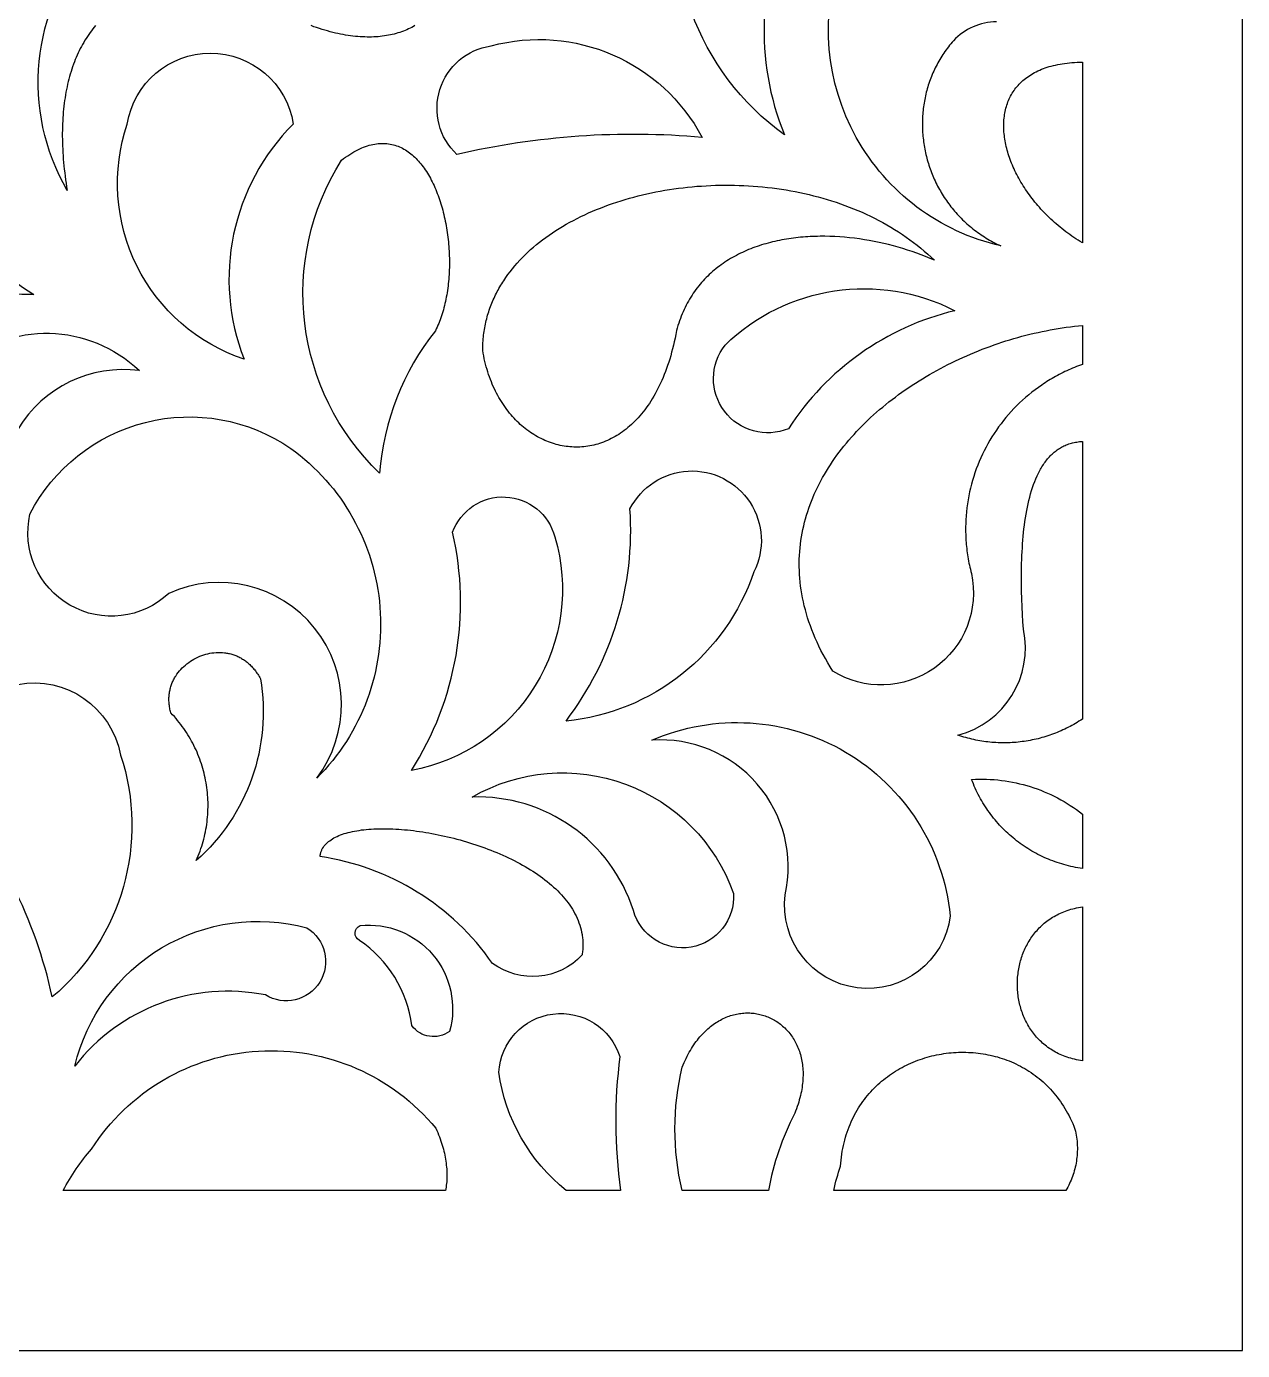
# Model space of a CAD drawing. Extents: x -400 to 400, y -1000 to 1000.
# Drawn here: x 20.2 to 400, y -1000 to -586.6 of the extents above; entities that cross this region are included whole.
import ezdxf

# ---------------------------------------------------------------- set-up
doc = ezdxf.new("R2010")
doc.units = 0
doc.layers.add('LAYER_1', color=18, linetype='CONTINUOUS')

msp = doc.modelspace()

# ---------------------------------------------------------------- linework, layer by layer
at = {"layer": 'LAYER_1'}
for points in [[(-400, -1000), (400, -1000), (400, 1000), (-400, 1000)], [(349.99, -654.14), (349.32, -653.72), (348.65, -653.3), (347.98, -652.88), (347.33, -652.44), (346.69, -652), (346.05, -651.55), (345.42, -651.1), (344.8, -650.64), (344.19, -650.17), (343.59, -649.69), (342.99, -649.21), (342.41, -648.72), (341.83, -648.23), (341.26, -647.73), (340.7, -647.23), (340.15, -646.72), (339.61, -646.21), (339.08, -645.69), (338.56, -645.17), (338.04, -644.64), (337.54, -644.11), (337.04, -643.57), (336.56, -643.03), (336.08, -642.48), (335.61, -641.94), (335.16, -641.38), (334.71, -640.83), (334.27, -640.27), (333.84, -639.71), (333.43, -639.14), (333.02, -638.58), (332.62, -638.01), (332.23, -637.44), (331.85, -636.86), (331.49, -636.29), (331.13, -635.71), (330.78, -635.13), (330.44, -634.55), (330.11, -633.97), (329.8, -633.38), (329.49, -632.8), (329.2, -632.21), (328.91, -631.63), (328.64, -631.04), (328.37, -630.45), (328.12, -629.87), (327.88, -629.28), (327.65, -628.7), (327.43, -628.11), (327.22, -627.52), (327.02, -626.94), (326.84, -626.36), (326.66, -625.77), (326.5, -625.19), (326.34, -624.61), (326.2, -624.03), (326.07, -623.46), (325.95, -622.88), (325.85, -622.31), (325.75, -621.74), (325.67, -621.17), (325.6, -620.61), (325.54, -620.04), (325.49, -619.49), (325.45, -618.93), (325.43, -618.38), (325.42, -617.83), (325.42, -617.28), (325.43, -616.74), (325.46, -616.2), (325.49, -615.67), (325.54, -615.14), (325.6, -614.61), (325.68, -614.09), (325.77, -613.58), (325.87, -613.07), (325.98, -612.56), (326.1, -612.06), (326.24, -611.57), (326.39, -611.08), (326.56, -610.6), (326.73, -610.12), (326.92, -609.65), (327.13, -609.19), (327.34, -608.73), (327.57, -608.28), (327.82, -607.84), (328.07, -607.4), (328.34, -606.97), (328.63, -606.55), (328.92, -606.13), (329.23, -605.73), (329.56, -605.33), (329.89, -604.94), (330.25, -604.56), (330.61, -604.18), (330.99, -603.82), (331.38, -603.46), (331.79, -603.11), (332.21, -602.77), (332.65, -602.45), (333.1, -602.13), (333.56, -601.82), (334.04, -601.52), (334.54, -601.23), (335.04, -600.95), (335.56, -600.68), (336.1, -600.42), (336.65, -600.17), (337.22, -599.93), (337.8, -599.71), (338.4, -599.49), (339.01, -599.29), (339.63, -599.09), (340.27, -598.91), (340.93, -598.75), (341.6, -598.59), (342.28, -598.44), (342.99, -598.31), (343.7, -598.19), (344.43, -598.09), (345.18, -597.99), (345.95, -597.91), (346.72, -597.84), (347.52, -597.79), (348.33, -597.75), (349.15, -597.72), (350, -597.71)], [(162.67, -687.7), (162.67, -687.1), (162.69, -686.49), (162.71, -685.89), (162.74, -685.3), (162.78, -684.7), (162.83, -684.11), (162.88, -683.52), (162.95, -682.94), (163.02, -682.36), (163.1, -681.78), (163.19, -681.2), (163.29, -680.63), (163.4, -680.06), (163.51, -679.5), (163.64, -678.94), (163.77, -678.38), (163.91, -677.82), (164.06, -677.27), (164.21, -676.72), (164.37, -676.17), (164.55, -675.63), (164.72, -675.09), (164.91, -674.55), (165.11, -674.01), (165.31, -673.48), (165.52, -672.96), (165.73, -672.43), (165.96, -671.91), (166.19, -671.39), (166.43, -670.88), (166.67, -670.37), (166.93, -669.86), (167.19, -669.36), (167.46, -668.86), (167.73, -668.36), (168.01, -667.87), (168.3, -667.38), (168.6, -666.89), (168.9, -666.41), (169.21, -665.93), (169.85, -664.97), (170.51, -664.04), (171.21, -663.12), (171.92, -662.21), (172.67, -661.31), (173.43, -660.43), (174.23, -659.57), (175.04, -658.71), (175.88, -657.88), (176.74, -657.05), (177.63, -656.24), (178.54, -655.45), (179.47, -654.67), (180.42, -653.91), (181.39, -653.16), (182.38, -652.42), (183.39, -651.7), (184.42, -651), (185.47, -650.31), (186.54, -649.63), (187.63, -648.97), (188.74, -648.33), (189.86, -647.7), (191, -647.09), (192.16, -646.49), (193.33, -645.91), (194.52, -645.35), (195.73, -644.8), (196.95, -644.26), (198.18, -643.75), (199.43, -643.25), (200.69, -642.76), (201.97, -642.29), (203.25, -641.84), (204.55, -641.4), (205.87, -640.99), (207.19, -640.58), (208.52, -640.2), (209.87, -639.83), (211.23, -639.48), (212.59, -639.14), (213.96, -638.82), (215.35, -638.52), (216.74, -638.24), (218.14, -637.97), (219.55, -637.72), (220.96, -637.49), (222.38, -637.28), (223.81, -637.08), (225.25, -636.9), (226.68, -636.74), (228.13, -636.6), (229.58, -636.47), (231.03, -636.37), (232.49, -636.28), (233.95, -636.21), (235.41, -636.15), (236.88, -636.12), (238.34, -636.1), (239.81, -636.11), (241.28, -636.13), (242.75, -636.17), (244.22, -636.22), (245.69, -636.3), (247.17, -636.4), (248.63, -636.51), (250.1, -636.65), (251.57, -636.8), (253.03, -636.97), (254.49, -637.17), (255.95, -637.38), (257.41, -637.61), (258.86, -637.86), (260.3, -638.13), (261.74, -638.42), (263.18, -638.73), (264.61, -639.06), (266.03, -639.41), (267.45, -639.78), (268.86, -640.17), (270.26, -640.58), (271.66, -641.01), (273.04, -641.46), (274.42, -641.93), (275.79, -642.42), (277.15, -642.93), (278.5, -643.47), (279.84, -644.02), (281.17, -644.59), (282.48, -645.19), (283.79, -645.81), (285.08, -646.44), (286.36, -647.1), (287.63, -647.78), (288.88, -648.48), (290.12, -649.21), (291.34, -649.95), (292.55, -650.72), (293.75, -651.51), (294.93, -652.31), (296.09, -653.15), (297.24, -654), (298.37, -654.87), (299.48, -655.77), (300.58, -656.69), (301.65, -657.63), (302.71, -658.6), (303.75, -659.58), (302.4, -658.99), (301.02, -658.42), (299.63, -657.87), (298.22, -657.35), (296.8, -656.84), (295.36, -656.36), (293.9, -655.91), (292.43, -655.47), (290.95, -655.06), (289.46, -654.68), (287.96, -654.32), (286.45, -653.98), (284.93, -653.67), (283.4, -653.39), (281.87, -653.13), (280.34, -652.9), (278.8, -652.7), (277.26, -652.52), (275.72, -652.38), (274.18, -652.26), (272.64, -652.17), (271.1, -652.11), (269.57, -652.08), (268.8, -652.08), (268.04, -652.08), (267.27, -652.09), (266.51, -652.11), (265.75, -652.14), (264.99, -652.17), (264.24, -652.21), (263.48, -652.26), (262.73, -652.32), (261.98, -652.39), (261.24, -652.46), (260.49, -652.55), (259.75, -652.64), (259.01, -652.74), (258.28, -652.84), (257.54, -652.96), (256.81, -653.08), (256.09, -653.21), (255.37, -653.35), (254.65, -653.5), (253.93, -653.66), (253.22, -653.83), (252.52, -654), (251.82, -654.19), (251.12, -654.38), (250.43, -654.58), (249.74, -654.79), (249.06, -655.01), (248.38, -655.24), (247.7, -655.48), (247.04, -655.72), (246.37, -655.98), (245.72, -656.24), (245.07, -656.52), (244.42, -656.8), (243.78, -657.09), (243.15, -657.39), (242.52, -657.7), (241.9, -658.02), (241.29, -658.35), (240.68, -658.69), (240.08, -659.04), (239.48, -659.4), (238.9, -659.77), (238.32, -660.15), (237.74, -660.54), (237.18, -660.94), (236.62, -661.35), (236.07, -661.76), (235.53, -662.19), (235, -662.63), (234.47, -663.08), (233.96, -663.54), (233.45, -664.01), (232.95, -664.49), (232.46, -664.98), (231.97, -665.48), (231.5, -665.99), (231.04, -666.51), (230.58, -667.04), (230.14, -667.58), (229.7, -668.13), (229.27, -668.7), (228.86, -669.27), (228.45, -669.86), (228.05, -670.45), (227.67, -671.06), (227.29, -671.68), (226.93, -672.31), (226.57, -672.95), (226.23, -673.6), (225.9, -674.26), (225.57, -674.93), (225.26, -675.62), (224.96, -676.31), (224.68, -677.02), (224.4, -677.74), (224.14, -678.47), (223.88, -679.21), (223.64, -679.97), (223.42, -680.73), (223.2, -681.51), (222.98, -682.69), (222.74, -683.85), (222.49, -684.99), (222.23, -686.11), (221.96, -687.21), (221.68, -688.29), (221.38, -689.35), (221.07, -690.39), (220.75, -691.4), (220.42, -692.4), (220.08, -693.38), (219.72, -694.33), (219.36, -695.27), (218.98, -696.18), (218.6, -697.08), (218.21, -697.95), (217.8, -698.81), (217.39, -699.64), (216.97, -700.46), (216.53, -701.25), (216.09, -702.03), (215.64, -702.78), (215.19, -703.52), (214.72, -704.24), (214.24, -704.94), (213.76, -705.61), (213.27, -706.27), (212.78, -706.91), (212.27, -707.54), (211.76, -708.14), (211.24, -708.72), (210.72, -709.29), (210.19, -709.83), (209.65, -710.36), (209.11, -710.87), (208.56, -711.36), (208.01, -711.83), (207.45, -712.28), (206.88, -712.72), (206.31, -713.14), (205.74, -713.54), (205.16, -713.92), (204.58, -714.28), (203.99, -714.63), (203.41, -714.95), (202.81, -715.26), (202.22, -715.55), (201.62, -715.83), (201.01, -716.09), (200.41, -716.33), (199.8, -716.55), (199.19, -716.75), (198.58, -716.94), (197.97, -717.11), (197.35, -717.27), (196.73, -717.4), (196.12, -717.52), (195.5, -717.62), (194.88, -717.71), (194.26, -717.78), (193.64, -717.83), (193.02, -717.87), (192.4, -717.89), (191.78, -717.89), (191.16, -717.88), (190.54, -717.85), (189.92, -717.81), (189.31, -717.75), (188.69, -717.67), (188.08, -717.58), (187.47, -717.47), (186.86, -717.35), (186.25, -717.21), (185.65, -717.05), (185.05, -716.88), (184.45, -716.7), (183.85, -716.49), (183.26, -716.28), (182.67, -716.05), (182.09, -715.8), (181.5, -715.54), (180.93, -715.26), (180.36, -714.97), (179.79, -714.66), (179.22, -714.34), (178.67, -714.01), (178.11, -713.65), (177.57, -713.29), (177.03, -712.91), (176.49, -712.52), (175.96, -712.11), (175.44, -711.69), (174.92, -711.25), (174.41, -710.8), (173.91, -710.34), (173.42, -709.86), (172.93, -709.37), (172.45, -708.86), (171.98, -708.34), (171.51, -707.81), (171.06, -707.26), (170.61, -706.7), (170.17, -706.13), (169.74, -705.54), (169.32, -704.95), (168.91, -704.33), (168.51, -703.71), (168.12, -703.07), (167.73, -702.42), (167.36, -701.75), (167, -701.08), (166.65, -700.39), (166.31, -699.69), (165.98, -698.97), (165.66, -698.24), (165.36, -697.51), (165.07, -696.75), (164.78, -695.99), (164.51, -695.22), (164.26, -694.43), (164.01, -693.63), (163.78, -692.82), (163.56, -691.99), (163.35, -691.16), (163.16, -690.31), (162.98, -689.45), (162.82, -688.58)], [(315.37, -821.66), (316.55, -821.61), (317.72, -821.58), (318.89, -821.58), (320.06, -821.6), (321.22, -821.65), (322.38, -821.73), (323.54, -821.83), (324.69, -821.96), (325.84, -822.12), (326.98, -822.3), (328.12, -822.51), (329.25, -822.74), (330.38, -823), (331.5, -823.28), (332.61, -823.59), (333.71, -823.92), (334.81, -824.28), (335.9, -824.66), (336.97, -825.07), (338.04, -825.5), (339.1, -825.95), (340.15, -826.43), (341.19, -826.93), (342.22, -827.46), (343.24, -828.01), (344.24, -828.58), (345.23, -829.18), (346.21, -829.8), (347.18, -830.44), (348.13, -831.1), (349.07, -831.79), (350, -832.5), (349.99, -849.5), (349.26, -849.39), (348.53, -849.27), (347.8, -849.13), (347.07, -848.98), (346.35, -848.83), (345.64, -848.66), (344.92, -848.47), (344.22, -848.28), (343.51, -848.07), (342.81, -847.86), (342.12, -847.63), (341.43, -847.39), (340.75, -847.14), (340.07, -846.88), (339.39, -846.6), (338.73, -846.32), (338.06, -846.02), (337.41, -845.72), (336.76, -845.4), (336.11, -845.07), (335.47, -844.74), (334.84, -844.39), (334.21, -844.03), (333.59, -843.66), (332.98, -843.28), (332.37, -842.89), (331.77, -842.5), (331.17, -842.09), (330.59, -841.67), (330.01, -841.24), (329.43, -840.81), (328.87, -840.36), (328.31, -839.9), (327.76, -839.44), (327.22, -838.96), (326.68, -838.48), (326.15, -837.99), (325.64, -837.49), (325.13, -836.98), (324.62, -836.46), (324.13, -835.93), (323.64, -835.4), (323.17, -834.85), (322.7, -834.3), (322.24, -833.74), (321.79, -833.17), (321.35, -832.6), (320.92, -832.01), (320.49, -831.42), (320.08, -830.82), (319.68, -830.21), (319.29, -829.6), (318.9, -828.97), (318.53, -828.34), (318.17, -827.71), (317.81, -827.06), (317.47, -826.41), (317.14, -825.75), (316.82, -825.09), (316.51, -824.42), (316.21, -823.74), (315.92, -823.05), (315.64, -822.36)], [(349.99, -909.53), (349.36, -909.43), (348.73, -909.32), (348.12, -909.2), (347.51, -909.07), (346.92, -908.92), (346.33, -908.76), (345.76, -908.59), (345.2, -908.4), (344.64, -908.2), (344.1, -908), (343.57, -907.78), (343.04, -907.55), (342.53, -907.31), (342.02, -907.05), (341.53, -906.79), (341.05, -906.52), (340.58, -906.24), (340.11, -905.94), (339.66, -905.64), (339.22, -905.33), (338.78, -905.01), (338.36, -904.68), (337.95, -904.34), (337.55, -903.99), (337.16, -903.63), (336.77, -903.27), (336.4, -902.9), (336.04, -902.52), (335.69, -902.13), (335.34, -901.74), (335.01, -901.33), (334.69, -900.93), (334.38, -900.51), (334.08, -900.09), (333.79, -899.66), (333.5, -899.22), (333.23, -898.78), (332.97, -898.34), (332.72, -897.89), (332.48, -897.43), (332.25, -896.97), (332.02, -896.5), (331.81, -896.03), (331.61, -895.55), (331.42, -895.08), (331.24, -894.59), (331.07, -894.1), (330.9, -893.61), (330.75, -893.12), (330.61, -892.62), (330.48, -892.12), (330.36, -891.62), (330.24, -891.11), (330.14, -890.6), (330.05, -890.09), (329.97, -889.58), (329.9, -889.07), (329.84, -888.55), (329.78, -888.04), (329.74, -887.52), (329.71, -887), (329.69, -886.48), (329.67, -885.96), (329.67, -885.44), (329.68, -884.93), (329.7, -884.41), (329.72, -883.89), (329.76, -883.37), (329.81, -882.85), (329.87, -882.34), (329.93, -881.82), (330.01, -881.31), (330.1, -880.8), (330.19, -880.29), (330.3, -879.78), (330.42, -879.28), (330.54, -878.77), (330.68, -878.27), (330.82, -877.78), (330.98, -877.28), (331.15, -876.79), (331.32, -876.31), (331.51, -875.83), (331.7, -875.35), (331.91, -874.87), (332.12, -874.4), (332.35, -873.94), (332.58, -873.48), (332.83, -873.02), (333.08, -872.57), (333.35, -872.13), (333.62, -871.69), (333.9, -871.26), (334.2, -870.83), (334.5, -870.41), (334.81, -870), (335.14, -869.59), (335.47, -869.19), (335.81, -868.8), (336.16, -868.41), (336.53, -868.03), (336.9, -867.66), (337.28, -867.3), (337.67, -866.95), (338.07, -866.6), (338.48, -866.27), (338.91, -865.94), (339.34, -865.62), (339.78, -865.31), (340.23, -865.01), (340.69, -864.72), (341.16, -864.44), (341.64, -864.17), (342.13, -863.91), (342.62, -863.66), (343.13, -863.43), (343.65, -863.2), (344.18, -862.98), (344.72, -862.78), (345.27, -862.58), (345.82, -862.4), (346.39, -862.23), (346.97, -862.08), (347.55, -861.93), (348.15, -861.8), (348.75, -861.68), (349.37, -861.58), (350, -861.49)]]:
    msp.add_lwpolyline(points, close=True, dxfattribs=at)
for points in [[(260.12, -548.43, 0.219402), (256.92, -620.42, -0.303687), (224.99, -534.02)], [(41.74, -586.25), (41.29, -586.79), (40.85, -587.34), (40.42, -587.9), (40, -588.48), (39.59, -589.06), (39.18, -589.66), (38.79, -590.26), (38.41, -590.88), (38.03, -591.51), (37.67, -592.15), (37.32, -592.8), (36.97, -593.46), (36.64, -594.13), (36.31, -594.81), (36, -595.5), (35.69, -596.2), (35.4, -596.91), (35.11, -597.63), (34.84, -598.37), (34.57, -599.11), (34.32, -599.86), (34.07, -600.62), (33.84, -601.4), (33.62, -602.18), (33.4, -602.97), (33.2, -603.77), (33.01, -604.59), (32.82, -605.41), (32.65, -606.24), (32.49, -607.08), (32.34, -607.93), (32.2, -608.79), (32.07, -609.67), (31.95, -610.55), (31.84, -611.44), (31.74, -612.33), (31.66, -613.24), (31.58, -614.16), (31.51, -615.09), (31.46, -616.03), (31.41, -616.97), (31.38, -617.93), (31.36, -618.89), (31.35, -619.86), (31.35, -620.85), (31.36, -621.84), (31.38, -622.84), (31.42, -623.85), (31.46, -624.87), (31.52, -625.89), (31.58, -626.93), (31.66, -627.98), (31.75, -629.03), (31.85, -630.09), (31.97, -631.16), (32.09, -632.24), (32.23, -633.33), (32.37, -634.43), (32.53, -635.53), (32.7, -636.65), (32.88, -637.77, -0.321273), (40.51, -559.6, -0.50889)], [(323.14, -585.1, 0.205596), (309.7, -591.03), (309.3, -591.49), (308.9, -591.96), (308.52, -592.43), (308.14, -592.91), (307.77, -593.39), (307.41, -593.87), (307.06, -594.36), (306.72, -594.85), (306.39, -595.35), (306.06, -595.85), (305.75, -596.36), (305.44, -596.86), (305.14, -597.38), (304.85, -597.89), (304.57, -598.41), (304.3, -598.93), (304.03, -599.46), (303.78, -599.99), (303.53, -600.52), (303.29, -601.05), (303.06, -601.59), (302.84, -602.13), (302.62, -602.67), (302.42, -603.22), (302.22, -603.77), (302.03, -604.32), (301.85, -604.87), (301.68, -605.42), (301.52, -605.98), (301.36, -606.54), (301.22, -607.1), (301.08, -607.66), (300.95, -608.22), (300.83, -608.79), (300.72, -609.35), (300.61, -609.92), (300.51, -610.49), (300.43, -611.06), (300.35, -611.63), (300.27, -612.21), (300.21, -612.78), (300.15, -613.35), (300.11, -613.93), (300.07, -614.5), (300.04, -615.08), (300.01, -615.66), (300, -616.23), (299.99, -616.81), (299.99, -617.39), (300, -617.96), (300.02, -618.54), (300.05, -619.12), (300.08, -619.69), (300.12, -620.27), (300.17, -620.85), (300.23, -621.42), (300.3, -622), (300.37, -622.57), (300.45, -623.14), (300.54, -623.71), (300.64, -624.28), (300.74, -624.85), (300.86, -625.42), (300.98, -625.99), (301.11, -626.56), (301.24, -627.12), (301.39, -627.68), (301.54, -628.24), (301.7, -628.8), (301.87, -629.36), (302.05, -629.91), (302.23, -630.47), (302.42, -631.02), (302.62, -631.57), (302.83, -632.11), (303.04, -632.65), (303.26, -633.2), (303.49, -633.73), (303.73, -634.27), (303.98, -634.8), (304.23, -635.33), (304.49, -635.86), (304.76, -636.38), (305.04, -636.9), (305.32, -637.42), (305.61, -637.93), (305.91, -638.44), (306.21, -638.94), (306.53, -639.45), (306.85, -639.95), (307.18, -640.44), (307.51, -640.93), (307.86, -641.42), (308.21, -641.9), (308.57, -642.37), (308.93, -642.85), (309.31, -643.32), (309.69, -643.78), (310.08, -644.24), (310.47, -644.69), (310.87, -645.14), (311.28, -645.59), (311.7, -646.03), (312.13, -646.46), (312.56, -646.89), (313, -647.31), (313.45, -647.73), (313.9, -648.14), (314.36, -648.55), (314.83, -648.95), (315.31, -649.34), (315.79, -649.73), (316.28, -650.12), (316.78, -650.49), (317.28, -650.86), (317.79, -651.23), (318.31, -651.58), (318.84, -651.93), (319.37, -652.28), (319.91, -652.62), (320.46, -652.95), (321.01, -653.27), (321.57, -653.59), (322.14, -653.9), (322.71, -654.2), (323.3, -654.49), (323.89, -654.78), (324.48, -655.06, -0.446644), (274.44, -564.98)]]:
    msp.add_lwpolyline(points, format="xyb", dxfattribs=at)
msp.add_lwpolyline([(141.49, -586.29), (141, -586.56), (140.51, -586.83), (140.01, -587.09), (139.49, -587.34), (138.97, -587.57), (138.43, -587.8), (137.89, -588.01), (137.34, -588.21), (136.77, -588.41), (136.2, -588.59), (135.62, -588.76), (135.03, -588.91), (134.43, -589.06), (133.82, -589.19), (133.2, -589.31), (132.57, -589.42), (131.94, -589.52), (131.29, -589.61), (130.64, -589.68), (129.97, -589.74), (129.3, -589.79), (128.62, -589.83), (127.93, -589.85), (127.23, -589.86), (126.53, -589.86), (125.81, -589.84), (125.09, -589.81), (124.36, -589.77), (123.62, -589.72), (122.88, -589.65), (122.12, -589.56), (121.36, -589.47), (120.59, -589.36), (119.82, -589.23), (119.03, -589.1), (118.24, -588.94), (117.44, -588.78), (116.63, -588.6), (115.82, -588.4), (115, -588.19), (114.17, -587.96), (113.34, -587.73), (112.5, -587.47), (111.65, -587.2), (110.79, -586.92), (109.93, -586.62), (109.07, -586.3)], dxfattribs=at)
for points in [[(165.27, -592.61, -0.348765), (231.23, -621.2, 0.079218), (154.59, -626.54, -0.626307)], [(-54.19, -601.55, -0.660834), (-8.13, -615.58, 0.261269), (22.41, -670.21, -0.409031)], [(51.64, -617.01, -0.852941), (103.5, -617.01, 0.298118), (88.12, -690.48, -0.415063)], [(118.53, -628.33), (119.19, -627.83), (119.84, -627.36), (120.49, -626.91), (121.13, -626.49), (121.77, -626.1), (122.4, -625.73), (123.02, -625.38), (123.64, -625.06), (124.25, -624.77), (124.86, -624.5), (125.46, -624.26), (126.05, -624.03), (126.64, -623.84), (127.23, -623.66), (127.8, -623.51), (128.38, -623.38), (128.94, -623.27), (129.5, -623.19), (130.05, -623.13), (130.6, -623.08), (131.14, -623.06), (131.68, -623.06), (132.2, -623.09), (132.73, -623.13), (133.24, -623.19), (133.75, -623.27), (134.26, -623.37), (134.75, -623.49), (135.25, -623.63), (135.73, -623.78), (136.21, -623.96), (136.68, -624.15), (137.15, -624.36), (137.6, -624.59), (138.06, -624.84), (138.5, -625.1), (138.94, -625.38), (139.37, -625.67), (139.8, -625.98), (140.22, -626.31), (140.63, -626.65), (141.04, -627.01), (141.44, -627.38), (141.83, -627.77), (142.22, -628.16), (142.6, -628.58), (142.97, -629.01), (143.33, -629.45), (143.69, -629.9), (144.04, -630.37), (144.39, -630.84), (144.73, -631.33), (145.06, -631.84), (145.38, -632.35), (145.7, -632.87), (146.01, -633.41), (146.31, -633.96), (146.6, -634.51), (146.89, -635.08), (147.17, -635.66), (147.45, -636.24), (147.71, -636.84), (147.97, -637.44), (148.22, -638.05), (148.47, -638.67), (148.71, -639.3), (148.93, -639.94), (149.16, -640.58), (149.37, -641.23), (149.58, -641.89), (149.78, -642.55), (149.97, -643.22), (150.16, -643.9), (150.33, -644.58), (150.5, -645.27), (150.66, -645.96), (150.82, -646.66), (150.97, -647.36), (151.1, -648.06), (151.24, -648.77), (151.36, -649.48), (151.47, -650.2), (151.58, -650.92), (151.68, -651.64), (151.77, -652.36), (151.86, -653.09), (151.93, -653.82), (152, -654.55), (152.06, -655.28), (152.11, -656.01), (152.16, -656.74), (152.19, -657.47), (152.22, -658.2), (152.24, -658.93), (152.25, -659.67), (152.26, -660.4), (152.25, -661.12), (152.24, -661.85), (152.22, -662.58), (152.19, -663.3), (152.15, -664.02), (152.1, -664.74), (152.05, -665.46), (151.98, -666.17), (151.91, -666.88), (151.83, -667.59), (151.74, -668.29), (151.65, -668.98), (151.54, -669.68), (151.43, -670.36), (151.3, -671.05), (151.17, -671.72), (151.03, -672.39), (150.88, -673.06), (150.73, -673.71), (150.56, -674.37), (150.38, -675.01), (150.2, -675.65), (150.01, -676.28), (149.81, -676.9), (149.6, -677.51), (149.38, -678.11), (149.15, -678.71), (148.91, -679.3), (148.66, -679.87), (148.41, -680.44), (148.14, -681), (147.87, -681.55, 0.149515), (130.45, -726.04, -0.356061)], [(238.38, -686.03, -0.321414), (310.13, -675.3, 0.192137), (258.15, -712.15, -0.772016)], [(350, -692.09), (349.37, -692.32), (348.75, -692.55), (348.13, -692.78), (347.52, -693.03), (346.91, -693.28), (346.3, -693.53), (345.7, -693.8), (345.11, -694.07), (344.52, -694.34), (343.93, -694.63), (343.35, -694.92), (342.77, -695.21), (342.2, -695.51), (341.63, -695.82), (341.07, -696.14), (340.51, -696.46), (339.96, -696.79), (339.41, -697.12), (338.86, -697.46), (338.32, -697.8), (337.79, -698.15), (337.26, -698.51), (336.22, -699.24), (335.19, -699.99), (334.19, -700.76), (333.21, -701.56), (332.24, -702.37), (331.3, -703.21), (330.38, -704.07), (329.49, -704.95), (328.61, -705.84), (327.76, -706.76), (326.92, -707.69), (326.11, -708.64), (325.33, -709.61), (324.56, -710.59), (323.82, -711.6), (323.11, -712.61), (322.41, -713.65), (321.74, -714.69), (321.1, -715.76), (320.48, -716.83), (319.88, -717.93), (319.31, -719.03), (318.76, -720.15), (318.24, -721.28), (317.75, -722.42), (317.28, -723.57), (316.84, -724.73), (316.42, -725.91), (316.03, -727.09), (315.67, -728.29), (315.33, -729.49), (315.02, -730.7), (314.74, -731.92), (314.49, -733.15), (314.27, -734.38), (314.07, -735.62), (313.9, -736.87), (313.76, -738.13), (313.65, -739.39), (313.57, -740.65), (313.52, -741.92), (313.51, -742.56), (313.5, -743.19), (313.5, -743.83), (313.51, -744.47), (313.53, -745.11), (313.55, -745.75), (313.58, -746.39), (313.62, -747.03), (313.67, -747.68), (313.72, -748.32), (313.78, -748.96), (313.85, -749.61), (313.93, -750.25), (314.02, -750.9), (314.11, -751.54), (314.21, -752.18), (314.32, -752.83), (314.44, -753.47), (314.56, -754.12), (314.69, -754.76), (314.84, -755.41), (314.98, -756.05), (315.14, -756.7), (315.31, -757.34, -0.661318), (271.99, -787.85), (271.19, -786.55), (270.42, -785.25), (269.69, -783.95), (268.99, -782.66), (268.32, -781.37), (267.69, -780.09), (267.09, -778.81), (266.52, -777.53), (265.99, -776.25), (265.48, -774.98), (265.01, -773.72), (264.57, -772.45), (264.16, -771.2), (263.78, -769.94), (263.44, -768.69), (263.12, -767.45), (262.83, -766.21), (262.57, -764.97), (262.35, -763.74), (262.15, -762.51), (261.98, -761.29), (261.83, -760.07), (261.72, -758.86), (261.63, -757.66), (261.58, -756.46), (261.54, -755.26), (261.54, -754.07), (261.56, -752.89), (261.61, -751.71), (261.69, -750.53), (261.79, -749.37), (261.92, -748.21), (262.07, -747.05), (262.25, -745.9), (262.45, -744.76), (262.68, -743.63), (262.93, -742.5), (263.2, -741.37), (263.5, -740.26), (263.83, -739.15), (264.17, -738.05), (264.54, -736.95), (264.93, -735.86), (265.34, -734.78), (265.78, -733.71), (266.23, -732.64), (266.71, -731.58), (267.21, -730.53), (267.73, -729.49), (268.27, -728.45), (268.83, -727.43), (269.41, -726.41), (270.01, -725.39), (270.63, -724.39), (271.27, -723.4), (271.93, -722.41), (272.6, -721.43), (273.3, -720.46), (274.01, -719.5), (274.74, -718.55), (275.48, -717.61), (276.25, -716.67), (277.03, -715.75), (277.83, -714.83), (278.64, -713.93), (279.47, -713.03), (280.31, -712.14), (281.17, -711.26), (282.05, -710.39), (282.94, -709.54), (283.84, -708.69), (284.76, -707.85), (285.69, -707.02), (286.64, -706.2), (287.6, -705.39), (288.57, -704.6), (289.56, -703.81), (290.55, -703.03), (291.56, -702.27), (292.59, -701.51), (293.62, -700.77), (294.66, -700.04), (295.72, -699.31), (296.79, -698.6), (297.86, -697.9), (298.95, -697.22), (300.05, -696.54), (301.15, -695.87), (302.27, -695.22), (303.39, -694.58), (304.53, -693.95), (305.67, -693.33), (306.82, -692.73), (307.98, -692.13), (309.14, -691.55), (310.32, -690.98), (311.5, -690.43), (312.68, -689.88), (313.88, -689.35), (315.08, -688.83), (316.28, -688.33), (317.49, -687.84), (318.71, -687.36), (319.93, -686.89), (321.16, -686.44), (322.39, -686), (323.62, -685.57), (324.86, -685.16), (326.1, -684.76), (327.35, -684.38), (328.59, -684.01), (329.85, -683.65), (331.1, -683.31), (332.35, -682.98), (333.61, -682.66), (334.87, -682.36), (336.13, -682.08), (337.39, -681.81), (338.65, -681.55), (339.92, -681.31), (341.18, -681.08), (342.44, -680.87), (343.7, -680.67), (344.96, -680.49), (346.22, -680.33), (347.48, -680.18), (348.74, -680.04), (350, -679.92)], [(-1.2, -692.64, -0.387147), (55.41, -694.01, 0.297418), (17.54, -712.17, -0.862198)], [(21.24, -738.79, -0.451013), (102.74, -718.3, -0.461647), (110.85, -821.25, 0.777963), (64.61, -763.58, -0.740828)], [(350, -802.81), (349.46, -803.16), (348.92, -803.51), (348.38, -803.85), (347.83, -804.17), (347.27, -804.49), (346.72, -804.81), (346.16, -805.11), (345.59, -805.4), (345.02, -805.69), (344.45, -805.97), (343.88, -806.23), (343.3, -806.49), (342.72, -806.75), (342.13, -806.99), (341.54, -807.22), (340.95, -807.45), (340.36, -807.67), (339.76, -807.88), (339.16, -808.08), (338.56, -808.27), (337.96, -808.45), (337.35, -808.63), (336.75, -808.79), (336.13, -808.95), (335.52, -809.09), (334.91, -809.23), (334.29, -809.36), (333.67, -809.49), (333.05, -809.6), (332.43, -809.7), (331.81, -809.8), (331.19, -809.88), (330.56, -809.96), (329.93, -810.03), (329.31, -810.09), (328.68, -810.14), (328.05, -810.18), (327.42, -810.21), (326.79, -810.23), (326.16, -810.25), (325.52, -810.25), (324.89, -810.25), (324.26, -810.24), (323.63, -810.22), (322.99, -810.18), (322.36, -810.14), (321.73, -810.1), (321.1, -810.04), (320.46, -809.97), (319.83, -809.89), (319.2, -809.81), (318.57, -809.71), (317.94, -809.61), (317.31, -809.49), (316.68, -809.37), (316.05, -809.24), (315.43, -809.1), (314.8, -808.94), (314.18, -808.78), (313.56, -808.61), (312.94, -808.43), (312.32, -808.25), (311.7, -808.05), (311.08, -807.84, 0.40137), (331.55, -774.8), (331.4, -772.49), (331.28, -770.13), (331.16, -767.73), (331.07, -765.31), (331.01, -762.86), (330.97, -760.4), (330.96, -759.16), (330.96, -757.93), (330.97, -756.69), (330.99, -755.46), (331.01, -754.23), (331.05, -753), (331.1, -751.78), (331.15, -750.56), (331.22, -749.35), (331.3, -748.14), (331.39, -746.94), (331.49, -745.75), (331.61, -744.57), (331.73, -743.4), (331.88, -742.24), (332.03, -741.1), (332.2, -739.96), (332.38, -738.85), (332.58, -737.74), (332.79, -736.66), (333.02, -735.59), (333.26, -734.54), (333.53, -733.51), (333.8, -732.49), (334.1, -731.5), (334.41, -730.54), (334.74, -729.59), (335.09, -728.67), (335.46, -727.77), (335.84, -726.9), (336.25, -726.05), (336.46, -725.64), (336.68, -725.23), (336.9, -724.84), (337.12, -724.45), (337.35, -724.06), (337.59, -723.69), (337.83, -723.32), (338.08, -722.96), (338.33, -722.6), (338.59, -722.26), (338.85, -721.92), (339.12, -721.59), (339.39, -721.27), (339.67, -720.96), (339.96, -720.66), (340.25, -720.36), (340.55, -720.08), (340.85, -719.8), (341.16, -719.53), (341.47, -719.27), (341.79, -719.02), (342.12, -718.78), (342.45, -718.55), (342.79, -718.33), (343.14, -718.12), (343.49, -717.92), (343.85, -717.73), (344.21, -717.54), (344.58, -717.37), (344.96, -717.21), (345.34, -717.06), (345.73, -716.92), (346.13, -716.79), (346.53, -716.67), (346.94, -716.56), (347.36, -716.47), (347.78, -716.38), (348.21, -716.31), (348.65, -716.24), (349.09, -716.19), (349.54, -716.15), (350, -716.12)], [(208.67, -737.22, -1), (247.34, -756.88, -0.295485), (188.68, -803.43, 0.18204)], [(153.27, -744.51, -0.735438), (185.2, -745.94, -0.445899), (140.4, -818.87, 0.201317)], [(65.27, -800.9), (65.16, -800.51), (65.07, -800.13), (64.98, -799.75), (64.91, -799.37), (64.84, -798.99), (64.79, -798.62), (64.74, -798.25), (64.71, -797.88), (64.68, -797.51), (64.67, -797.15), (64.66, -796.79), (64.66, -796.43), (64.67, -796.08), (64.69, -795.73), (64.72, -795.38), (64.76, -795.03), (64.81, -794.69), (64.86, -794.35), (64.93, -794.01), (65, -793.68), (65.08, -793.35), (65.16, -793.03), (65.26, -792.7), (65.36, -792.38), (65.47, -792.07), (65.59, -791.76), (65.71, -791.45), (65.84, -791.14), (65.98, -790.84), (66.13, -790.55), (66.28, -790.25), (66.44, -789.97), (66.61, -789.68), (66.78, -789.4), (67.14, -788.85), (67.53, -788.32), (67.94, -787.81), (68.37, -787.32), (68.82, -786.84), (69.29, -786.38), (69.78, -785.95), (70.29, -785.53), (70.82, -785.14), (71.36, -784.76), (71.91, -784.41), (72.48, -784.08), (73.07, -783.77), (73.66, -783.49), (74.27, -783.23), (74.88, -782.99), (75.51, -782.78), (76.14, -782.59), (76.78, -782.43), (77.42, -782.29), (78.07, -782.18), (78.72, -782.1), (79.37, -782.05), (80.03, -782.02), (80.69, -782.02), (81.34, -782.06), (82, -782.12), (82.33, -782.16), (82.65, -782.21), (82.98, -782.26), (83.3, -782.33), (83.62, -782.4), (83.94, -782.48), (84.26, -782.57), (84.58, -782.66), (84.9, -782.77), (85.21, -782.88), (85.53, -783), (85.84, -783.13), (86.15, -783.26), (86.45, -783.41), (86.76, -783.56), (87.06, -783.72), (87.36, -783.89), (87.66, -784.07), (87.95, -784.26), (88.24, -784.45), (88.53, -784.66), (88.81, -784.87), (89.09, -785.09), (89.37, -785.32), (89.64, -785.56), (89.91, -785.81), (90.18, -786.07), (90.44, -786.33), (90.7, -786.61), (90.95, -786.9), (91.2, -787.19), (91.44, -787.49), (91.68, -787.81), (91.91, -788.13), (92.14, -788.46), (92.37, -788.8), (92.59, -789.16), (92.8, -789.52), (93.01, -789.89), (93.21, -790.27, -0.26022), (73.19, -846.99), (73.51, -846.26), (73.82, -845.52), (74.11, -844.78), (74.39, -844.04), (74.65, -843.29), (74.89, -842.55), (75.12, -841.79), (75.34, -841.04), (75.54, -840.28), (75.73, -839.53), (75.91, -838.77), (76.07, -838), (76.21, -837.24), (76.34, -836.48), (76.46, -835.71), (76.56, -834.94), (76.64, -834.18), (76.72, -833.41), (76.78, -832.64), (76.82, -831.87), (76.85, -831.1), (76.87, -830.33), (76.87, -829.57), (76.86, -828.8), (76.83, -828.03), (76.79, -827.27), (76.74, -826.5), (76.67, -825.74), (76.59, -824.98), (76.49, -824.22), (76.38, -823.46), (76.26, -822.71), (76.12, -821.95), (75.97, -821.2), (75.81, -820.46), (75.63, -819.71), (75.44, -818.97), (75.24, -818.23), (75.02, -817.5), (74.79, -816.77), (74.54, -816.04), (74.28, -815.32), (74.01, -814.6), (73.72, -813.89), (73.43, -813.18), (73.11, -812.48), (72.79, -811.78), (72.45, -811.09), (72.1, -810.4), (71.73, -809.72), (71.36, -809.05), (70.97, -808.38), (70.56, -807.71), (70.14, -807.06), (69.71, -806.41), (69.27, -805.76), (68.82, -805.13), (68.35, -804.5), (67.87, -803.88), (67.37, -803.27), (66.87, -802.66), (66.35, -802.07), (65.81, -801.48)], [(-4.62, -824.08, -1), (49.56, -814.08, -0.305881), (28.21, -889.61, 0.125623)], [(215.46, -809.44, -0.508287), (308.7, -864.25, -1), (257.17, -857.7, 0.501352)], [(159.35, -827.18, -0.468283), (241, -857.28, -0.9), (209.73, -862.62, 0.335642)], [(111.84, -845.74), (111.87, -845.51), (111.91, -845.28), (111.95, -845.06), (112, -844.84), (112.06, -844.62), (112.13, -844.41), (112.2, -844.2), (112.28, -843.99), (112.37, -843.79), (112.46, -843.59), (112.56, -843.39), (112.67, -843.19), (112.91, -842.81), (113.17, -842.45), (113.46, -842.09), (113.78, -841.75), (114.12, -841.42), (114.49, -841.1), (114.88, -840.8), (115.3, -840.51), (115.74, -840.23), (116.2, -839.96), (116.68, -839.7), (117.19, -839.46), (117.72, -839.23), (118.26, -839.01), (118.83, -838.8), (119.42, -838.6), (120.03, -838.42), (120.66, -838.25), (121.3, -838.09), (121.97, -837.94), (122.65, -837.8), (123.35, -837.68), (124.06, -837.57), (124.79, -837.46), (125.54, -837.37), (126.3, -837.29), (127.07, -837.23), (127.86, -837.17), (128.67, -837.13), (129.48, -837.09), (130.31, -837.07), (131.15, -837.06), (132.01, -837.06), (132.87, -837.07), (133.74, -837.09), (134.63, -837.13), (135.52, -837.17), (136.42, -837.23), (137.33, -837.3), (138.25, -837.37), (139.18, -837.46), (140.11, -837.56), (141.05, -837.67), (142, -837.79), (142.95, -837.92), (143.91, -838.06), (144.87, -838.22), (145.84, -838.38), (146.8, -838.55), (147.78, -838.73), (148.75, -838.93), (149.73, -839.13), (150.71, -839.35), (151.69, -839.57), (152.67, -839.81), (153.65, -840.05), (154.63, -840.31), (155.61, -840.57), (156.58, -840.85), (157.56, -841.14), (158.53, -841.43), (159.5, -841.74), (160.47, -842.05), (161.43, -842.38), (162.39, -842.71), (163.35, -843.06), (164.3, -843.41), (165.24, -843.77), (166.18, -844.15), (167.11, -844.53), (168.03, -844.92), (168.94, -845.32), (169.85, -845.73), (170.75, -846.16), (171.63, -846.59), (172.51, -847.02), (173.38, -847.47), (174.24, -847.93), (175.08, -848.4), (175.92, -848.87), (176.74, -849.36), (177.55, -849.85), (178.34, -850.35), (179.13, -850.87), (179.89, -851.39), (180.65, -851.92), (181.38, -852.45), (182.1, -853), (182.81, -853.56), (183.5, -854.12), (184.17, -854.69), (184.82, -855.28), (185.46, -855.87), (186.08, -856.46), (186.67, -857.07), (187.25, -857.69), (187.81, -858.31), (188.35, -858.94), (188.86, -859.58), (189.35, -860.23), (189.83, -860.89), (190.27, -861.55), (190.7, -862.22), (191.1, -862.9), (191.48, -863.59), (191.83, -864.29), (192.16, -864.99), (192.46, -865.71), (192.74, -866.43), (192.99, -867.15), (193.21, -867.89), (193.4, -868.63), (193.57, -869.38), (193.71, -870.14), (193.76, -870.53), (193.81, -870.91), (193.86, -871.29), (193.89, -871.68), (193.92, -872.07), (193.94, -872.46), (193.95, -872.86), (193.96, -873.25), (193.96, -873.65), (193.95, -874.05), (193.93, -874.45), (193.9, -874.85), (193.87, -875.26), (193.82, -875.66), (193.77, -876.07), (193.71, -876.48, -0.37984), (165.72, -879.12, 0.206923)], [(35.26, -911.18, -0.422326), (107.73, -867.99, -1), (94.8, -888.97, 0.283705)], [(124.38, -867.29, -0.52872), (152.32, -900.36, -0.413363), (140.49, -898.53, 0.216127), (124.14, -871.93, -0.631602)], [(167.69, -913.11, -0.832651), (205.52, -908.23, 0.068116), (205.73, -950), (188.75, -950, -0.191311)], [(224.99, -911.51), (225.28, -910.8), (225.58, -910.1), (225.88, -909.43), (226.2, -908.77), (226.52, -908.12), (226.85, -907.49), (227.18, -906.88), (227.52, -906.29), (227.87, -905.71), (228.23, -905.14), (228.59, -904.59), (228.96, -904.06), (229.34, -903.54), (229.72, -903.04), (230.11, -902.55), (230.5, -902.08), (230.9, -901.63), (231.3, -901.19), (231.71, -900.76), (232.12, -900.35), (232.53, -899.96), (232.95, -899.58), (233.38, -899.21), (233.81, -898.86), (234.24, -898.52), (234.68, -898.2), (235.11, -897.89), (235.56, -897.6), (236, -897.32), (236.45, -897.05), (236.9, -896.8), (237.35, -896.57), (237.8, -896.34), (238.26, -896.13), (238.72, -895.94), (239.18, -895.75), (239.64, -895.59), (240.1, -895.43), (240.56, -895.29), (241.02, -895.16), (241.48, -895.05), (241.95, -894.94), (242.41, -894.85), (242.87, -894.78), (243.33, -894.72), (243.8, -894.66), (244.26, -894.63), (244.72, -894.6), (245.18, -894.59), (245.63, -894.59), (246.09, -894.6), (246.54, -894.63), (246.99, -894.66), (247.44, -894.71), (247.89, -894.77), (248.33, -894.84), (248.77, -894.93), (249.21, -895.03), (249.65, -895.13), (250.08, -895.25), (250.51, -895.38), (250.93, -895.53), (251.35, -895.68), (251.76, -895.85), (252.18, -896.02), (252.58, -896.21), (252.98, -896.41), (253.38, -896.62), (253.77, -896.84), (254.15, -897.07), (254.53, -897.31), (254.91, -897.56), (255.28, -897.82), (255.64, -898.1), (255.99, -898.38), (256.34, -898.67), (256.68, -898.98), (257.01, -899.29), (257.34, -899.61), (257.66, -899.95), (257.97, -900.29), (258.28, -900.64), (258.57, -901.01), (258.86, -901.38), (259.14, -901.76), (259.41, -902.15), (259.67, -902.55), (259.92, -902.96), (260.16, -903.38), (260.39, -903.81), (260.61, -904.24), (260.83, -904.69), (261.03, -905.14), (261.22, -905.61), (261.4, -906.08), (261.57, -906.56), (261.73, -907.05), (261.88, -907.55), (262.02, -908.05), (262.14, -908.56), (262.26, -909.09), (262.36, -909.62), (262.45, -910.15), (262.53, -910.7), (262.59, -911.25), (262.64, -911.81), (262.68, -912.38), (262.71, -912.96), (262.72, -913.54), (262.72, -914.13), (262.7, -914.73), (262.67, -915.33), (262.63, -915.95), (262.57, -916.57), (262.5, -917.19), (262.41, -917.82), (262.31, -918.46), (262.19, -919.11), (262.05, -919.76), (261.9, -920.42), (261.74, -921.09), (261.56, -921.76), (261.36, -922.44), (261.15, -923.12), (260.92, -923.81), (260.67, -924.51), (260.4, -925.21), (260.12, -925.92, 0.074291), (251.93, -950), (224.95, -950, -0.117807)], [(40.51, -937.09, -0.50889), (148.04, -930.61), (148.33, -931.28), (148.61, -931.94), (148.88, -932.61), (149.13, -933.27), (149.37, -933.93), (149.6, -934.58), (149.81, -935.23), (150.01, -935.88), (150.2, -936.52), (150.37, -937.16), (150.53, -937.79), (150.68, -938.42), (150.82, -939.04), (150.94, -939.67), (151.05, -940.28), (151.15, -940.89), (151.23, -941.5), (151.3, -942.1), (151.36, -942.7), (151.41, -943.3), (151.45, -943.88), (151.47, -944.47), (151.48, -945.05), (151.48, -945.62), (151.47, -946.19), (151.45, -946.75), (151.41, -947.3), (151.36, -947.85), (151.3, -948.4), (151.23, -948.94), (151.15, -949.47), (151.06, -950), (31.63, -950, -0.058293)], [(274.44, -942.47), (274.51, -941.51), (274.6, -940.56), (274.71, -939.62), (274.83, -938.7), (274.98, -937.79), (275.15, -936.89), (275.33, -936.01), (275.53, -935.14), (275.75, -934.28), (275.98, -933.43), (276.24, -932.6), (276.51, -931.77), (276.79, -930.97), (277.1, -930.17), (277.41, -929.39), (277.75, -928.61), (278.1, -927.86), (278.46, -927.11), (278.84, -926.38), (279.23, -925.66), (279.64, -924.95), (280.06, -924.26), (280.5, -923.58), (280.94, -922.91), (281.41, -922.26), (281.88, -921.62), (282.37, -920.99), (282.87, -920.38), (283.38, -919.77), (283.9, -919.19), (284.44, -918.61), (284.98, -918.05), (285.54, -917.5), (286.11, -916.97), (286.68, -916.44), (287.27, -915.94), (287.87, -915.44), (288.48, -914.96), (289.09, -914.49), (289.72, -914.04), (290.35, -913.6), (291, -913.17), (291.65, -912.76), (292.31, -912.36), (292.97, -911.97), (293.65, -911.6), (294.33, -911.24), (295.01, -910.9), (295.71, -910.57), (296.41, -910.25), (297.11, -909.95), (297.83, -909.66), (298.54, -909.38), (299.27, -909.12), (299.99, -908.87), (300.73, -908.64), (301.46, -908.42), (302.2, -908.22), (302.95, -908.03), (303.69, -907.85), (304.45, -907.69), (305.2, -907.54), (305.96, -907.41), (306.71, -907.29), (307.48, -907.18), (308.24, -907.09), (309, -907.01), (309.77, -906.95), (310.53, -906.91), (311.3, -906.87), (312.07, -906.85), (312.84, -906.85), (313.61, -906.86), (314.37, -906.89), (315.14, -906.93), (315.91, -906.98), (316.67, -907.05), (317.43, -907.13), (318.2, -907.23), (318.96, -907.35), (319.71, -907.48), (320.47, -907.62), (321.22, -907.78), (321.97, -907.95), (322.71, -908.14), (323.46, -908.34), (324.19, -908.56), (324.93, -908.79), (325.66, -909.04), (326.38, -909.31), (327.1, -909.59), (327.81, -909.88), (328.52, -910.19), (329.22, -910.51), (329.92, -910.85), (330.61, -911.21), (331.29, -911.58), (331.97, -911.96), (332.64, -912.36), (333.3, -912.78), (333.95, -913.21), (334.6, -913.66), (335.23, -914.12), (335.86, -914.6), (336.48, -915.1), (337.09, -915.61), (337.69, -916.13), (338.28, -916.67), (338.87, -917.23), (339.44, -917.8), (340, -918.39), (340.55, -919), (341.08, -919.62), (341.61, -920.25), (342.13, -920.9), (342.63, -921.57), (343.12, -922.26), (343.6, -922.96), (344.07, -923.67), (344.52, -924.4), (344.96, -925.15), (345.38, -925.92), (345.8, -926.7), (346.19, -927.49), (346.58, -928.3), (346.95, -929.13), (347.3, -929.98), (347.64, -930.84), (347.79, -931.48), (347.93, -932.12), (348.04, -932.76), (348.15, -933.4), (348.23, -934.03), (348.3, -934.67), (348.35, -935.3), (348.38, -935.94), (348.4, -936.57), (348.4, -937.19), (348.39, -937.82), (348.36, -938.44), (348.32, -939.06), (348.26, -939.68), (348.19, -940.29), (348.1, -940.9), (347.99, -941.51), (347.88, -942.11), (347.75, -942.71), (347.6, -943.3), (347.44, -943.89), (347.27, -944.48), (347.08, -945.06), (346.88, -945.63), (346.67, -946.2), (346.45, -946.76), (346.21, -947.32), (345.96, -947.87), (345.7, -948.41), (345.42, -948.95), (345.14, -949.48), (344.84, -950), (272.31, -950, -0.028318)]]:
    msp.add_lwpolyline(points, format="xyb", close=True, dxfattribs=at)

doc.saveas('drawing.dxf')
